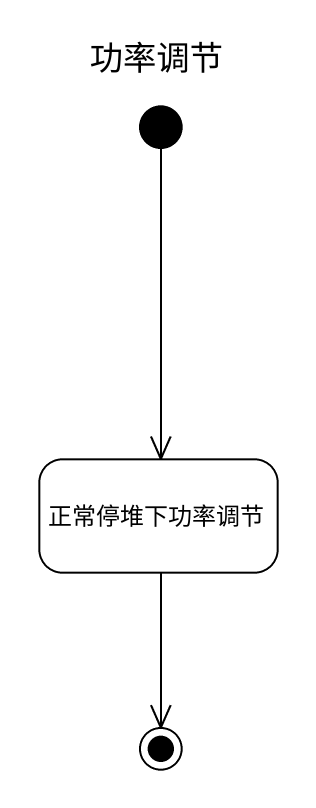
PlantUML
@startuml
title 功率调节
hide empty description
state 正常停堆下功率调节
[*] --> 正常停堆下功率调节
正常停堆下功率调节 --> [*]
@enduml
